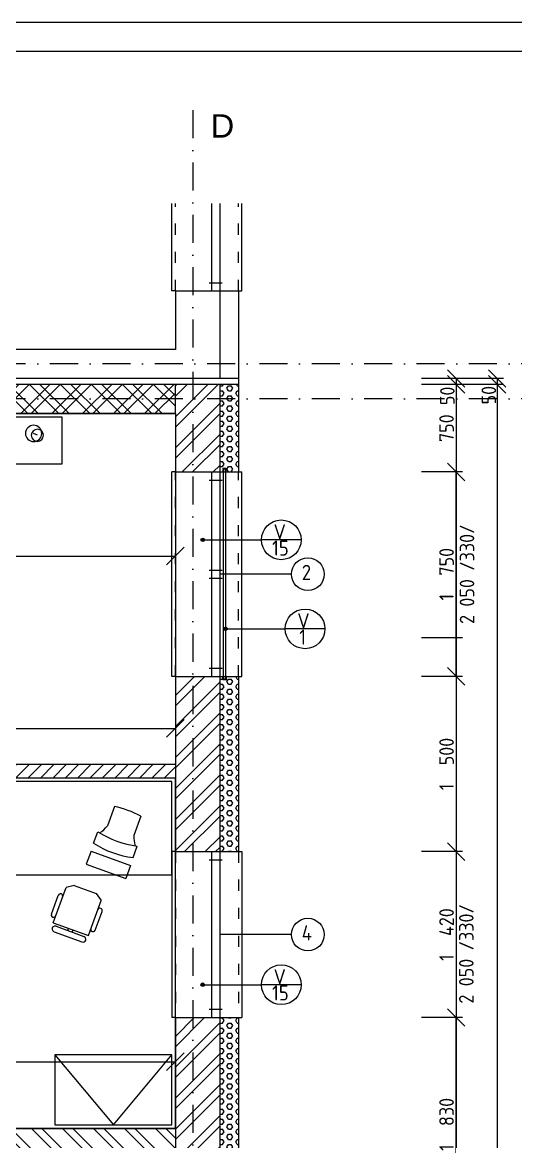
# Model space of a CAD drawing. Extents: x 4511820 to 5180432, y -1526536 to -944957.
# Drawn here: x 4992562 to 4996783, y -1232157 to -1222575 of the extents above; entities that cross this region are included whole.
import ezdxf

# ---------------------------------------------------------------- set-up
doc = ezdxf.new("R2010")
doc.units = 0
doc.header["$MEASUREMENT"] = 0
doc.linetypes.add('ACAD_ISO03W100', pattern=[30, 12, -18])
doc.linetypes.add('BODKOCIARKOVANA_3', pattern=[5.6, 3, -1.3, 0, -1.3])
doc.layers.get('0').update_dxf_attribs({"linetype": 'CONTINUOUS'})
doc.layers.get('Defpoints').update_dxf_attribs({"color": 61, "linetype": 'CONTINUOUS'})
for name, color, linetype in [('KÓTY', 4, 'CONTINUOUS'), ('MÚRY', 1, 'CONTINUOUS'), ('OKNÁ', 143, 'CONTINUOUS'), ('osi', 253, 'CONTINUOUS'), ('Plochy', 41, 'CONTINUOUS'), ('TENKÁ', 7, 'CONTINUOUS'), ('ZARIADENIE', 47, 'CONTINUOUS'), ('ŠRAFY', 82, 'CONTINUOUS')]:
    doc.layers.add(name, color=color, linetype=linetype)
doc.styles.add('styl1', font='arial.ttf')
doc.styles.add('STYLE1', font='isocp.shx')
doc.dimstyles.new('STANDARD-50', dxfattribs={"dimtxt": 125, "dimasz": 150, "dimexe": 10, "dimexo": 200, "dimgap": 20, "dimtad": 1, "dimdsep": 46, "dimlunit": 6, "dimtxsty": 'STYLE1', "dimblk1": 'OBLIQUE', "dimblk2": 'OBLIQUE', "dimsah": 1, "dimcen": 2.5, "dimse1": 1, "dimse2": 1, "dimadec": 0, "dimazin": 0, "dimtfac": 1, "dimtmove": 1, "dimatfit": 3, "dimldrblk": 'OBLIQUE', "dimfxl": 1, "dimtolj": 1, "dimtzin": 0, "dimarcsym": 0})
pattern_1 = [(45, (584112, 2493.08), (-132.5825215, 132.5825215), []), (45, (584200.39, 2493.08), (-132.5825215, 132.5825215), [])]

# ---------------------------------------------------------------- blocks, each defined once
blk = doc.blocks.new('_OBLIQUE')
at = {"color": 0, "linetype": 'ByBlock'}
blk.add_line((-0.5, -0.5), (0.5, 0.5), dxfattribs=at)
blk = doc.blocks.new('*D13983')
at = {"layer": 'Defpoints', "color": 0}
for p in [(4993901, -1225624.2), (4993901, -1225674.2), (4996624.5, -1225674.2)]:
    blk.add_point(p, dxfattribs=at)
at = {"layer": 'KÓTY', "color": 0, "lineweight": -2}
blk.add_line((4996624.5, -1225624.2), (4996624.5, -1225674.2), dxfattribs=at)
at = {"layer": 'KÓTY', "color": 0, "linetype": 'ByBlock', "lineweight": -2, "xscale": 150, "yscale": 150, "zscale": 150}
for p, rotation in [((4996624.5, -1225624.2), 90), ((4996624.5, -1225674.2), 270)]:
    blk.add_blockref('_OBLIQUE', p, dxfattribs=dict(at, rotation=rotation))
at = {"layer": 'KÓTY', "color": 0, "insert": (4996553.5, -1225766.5), "char_height": 125, "attachment_point": 5, "rotation": 90, "style": 'STYLE1'}
blk.add_mtext('\\A1;50', dxfattribs=at)
blk = doc.blocks.new('*D13984')
at = {"layer": 'Defpoints', "color": 0}
for p in [(4994251, -1225624.2), (4994251, -1225674.2), (4996274.5, -1225674.2)]:
    blk.add_point(p, dxfattribs=at)
at = {"layer": 'KÓTY', "color": 0, "lineweight": -2}
blk.add_line((4996274.5, -1225624.2), (4996274.5, -1225674.2), dxfattribs=at)
at = {"layer": 'KÓTY', "color": 0, "linetype": 'ByBlock', "lineweight": -2, "xscale": 150, "yscale": 150, "zscale": 150}
for p, rotation in [((4996274.5, -1225624.2), 90), ((4996274.5, -1225674.2), 270)]:
    blk.add_blockref('_OBLIQUE', p, dxfattribs=dict(at, rotation=rotation))
at = {"layer": 'KÓTY', "color": 0, "insert": (4996199, -1225772.5), "char_height": 125, "attachment_point": 5, "rotation": 90, "style": 'STYLE1'}
blk.add_mtext('\\A1;50', dxfattribs=at)
blk = doc.blocks.new('*D13985')
at = {"layer": 'Defpoints', "color": 0}
for p in [(4994251, -1225674.2), (4994251, -1244804.2), (4996624.5, -1244804.2)]:
    blk.add_point(p, dxfattribs=at)
at = {"layer": 'KÓTY', "color": 0, "lineweight": -2}
blk.add_line((4996624.5, -1225674.2), (4996624.5, -1244804.2), dxfattribs=at)
at = {"layer": 'KÓTY', "color": 0, "linetype": 'ByBlock', "lineweight": -2, "xscale": 150, "yscale": 150, "zscale": 150}
for p, rotation in [((4996624.5, -1225674.2), 90), ((4996624.5, -1244804.2), 270)]:
    blk.add_blockref('_OBLIQUE', p, dxfattribs=dict(at, rotation=rotation))
at = {"layer": 'KÓTY', "color": 0, "insert": (4996542, -1235239.2), "char_height": 125, "attachment_point": 5, "rotation": 90, "style": 'STYLE1'}
blk.add_mtext('\\A1;19ﾠ130', dxfattribs=at)
blk = doc.blocks.new('*D13986')
at = {"layer": 'Defpoints', "color": 0}
for p in [(4994251, -1225674.2), (4994251, -1226424.2), (4996274.5, -1226424.2)]:
    blk.add_point(p, dxfattribs=at)
at = {"layer": 'KÓTY', "color": 0, "lineweight": -2}
blk.add_line((4996274.5, -1225674.2), (4996274.5, -1226424.2), dxfattribs=at)
at = {"layer": 'KÓTY', "color": 0, "linetype": 'ByBlock', "lineweight": -2, "xscale": 150, "yscale": 150, "zscale": 150}
for p, rotation in [((4996274.5, -1225674.2), 90), ((4996274.5, -1226424.2), 270)]:
    blk.add_blockref('_OBLIQUE', p, dxfattribs=dict(at, rotation=rotation))
at = {"layer": 'KÓTY', "color": 0, "insert": (4996192, -1226049.2), "char_height": 125, "attachment_point": 5, "rotation": 90, "style": 'STYLE1'}
blk.add_mtext('\\A1;750', dxfattribs=at)
blk = doc.blocks.new('*D13987')
at = {"layer": 'Defpoints', "color": 0}
for p in [(4994251, -1226424.2), (4994251, -1228174.2), (4996274.5, -1228174.2)]:
    blk.add_point(p, dxfattribs=at)
at = {"layer": 'KÓTY', "color": 0, "lineweight": -2}
blk.add_line((4996274.5, -1226424.2), (4996274.5, -1228174.2), dxfattribs=at)
at = {"layer": 'KÓTY', "color": 0, "linetype": 'ByBlock', "lineweight": -2, "xscale": 150, "yscale": 150, "zscale": 150}
for p, rotation in [((4996274.5, -1226424.2), 90), ((4996274.5, -1228174.2), 270)]:
    blk.add_blockref('_OBLIQUE', p, dxfattribs=dict(at, rotation=rotation))
at = {"layer": 'KÓTY', "color": 0, "insert": (4996192, -1227299.2), "char_height": 125, "attachment_point": 5, "rotation": 90, "style": 'STYLE1'}
blk.add_mtext('\\A1;1ﾠ750', dxfattribs=at)
blk = doc.blocks.new('*D13988')
at = {"layer": 'Defpoints', "color": 0}
for p in [(4994251, -1231094.2), (4996274.5, -1231094.2), (4994251, -1232924.2)]:
    blk.add_point(p, dxfattribs=at)
at = {"layer": 'KÓTY', "color": 0, "lineweight": -2}
blk.add_line((4996274.5, -1232924.2), (4996274.5, -1231094.2), dxfattribs=at)
at = {"layer": 'KÓTY', "color": 0, "linetype": 'ByBlock', "lineweight": -2, "xscale": 150, "yscale": 150, "zscale": 150}
for p, rotation in [((4996274.5, -1231094.2), 90), ((4996274.5, -1232924.2), 270)]:
    blk.add_blockref('_OBLIQUE', p, dxfattribs=dict(at, rotation=rotation))
at = {"layer": 'KÓTY', "color": 0, "insert": (4996192, -1232009.2), "char_height": 125, "attachment_point": 5, "rotation": 90, "style": 'STYLE1'}
blk.add_mtext('\\A1;1ﾠ830', dxfattribs=at)
blk = doc.blocks.new('*D13989')
at = {"layer": 'Defpoints', "color": 0}
for p in [(4994251, -1231094.2), (4994251, -1232924.2), (4996274.5, -1232924.2)]:
    blk.add_point(p, dxfattribs=at)
at = {"layer": 'KÓTY', "color": 0, "lineweight": -2}
blk.add_line((4996274.5, -1231094.2), (4996274.5, -1232924.2), dxfattribs=at)
at = {"layer": 'KÓTY', "color": 0, "linetype": 'ByBlock', "lineweight": -2, "xscale": 150, "yscale": 150, "zscale": 150}
for p, rotation in [((4996274.5, -1231094.2), 90), ((4996274.5, -1232924.2), 270)]:
    blk.add_blockref('_OBLIQUE', p, dxfattribs=dict(at, rotation=rotation))
at = {"layer": 'KÓTY', "color": 0, "insert": (4996192, -1232009.2), "char_height": 125, "attachment_point": 5, "rotation": 90, "style": 'STYLE1'}
blk.add_mtext('\\A1;1ﾠ830', dxfattribs=at)
blk = doc.blocks.new('*D14087')
at = {"layer": 'Defpoints', "color": 0}
for p in [(4994251, -1229674.2), (4994251, -1231094.2), (4996274.5, -1231094.2)]:
    blk.add_point(p, dxfattribs=at)
at = {"layer": 'KÓTY', "color": 0, "lineweight": -2}
blk.add_line((4996274.5, -1229674.2), (4996274.5, -1231094.2), dxfattribs=at)
at = {"layer": 'KÓTY', "color": 0, "linetype": 'ByBlock', "lineweight": -2, "xscale": 150, "yscale": 150, "zscale": 150}
for p, rotation in [((4996274.5, -1229674.2), 90), ((4996274.5, -1231094.2), 270)]:
    blk.add_blockref('_OBLIQUE', p, dxfattribs=dict(at, rotation=rotation))
at = {"layer": 'KÓTY', "color": 0, "insert": (4996192, -1230384.2), "char_height": 125, "attachment_point": 5, "rotation": 90, "style": 'STYLE1'}
blk.add_mtext('\\A1;1ﾠ420', dxfattribs=at)
blk = doc.blocks.new('*D14088')
at = {"layer": 'Defpoints', "color": 0}
for p in [(4994251, -1228174.2), (4994251, -1229674.2), (4996274.5, -1229674.2)]:
    blk.add_point(p, dxfattribs=at)
at = {"layer": 'KÓTY', "color": 0, "lineweight": -2}
blk.add_line((4996274.5, -1228174.2), (4996274.5, -1229674.2), dxfattribs=at)
at = {"layer": 'KÓTY', "color": 0, "linetype": 'ByBlock', "lineweight": -2, "xscale": 150, "yscale": 150, "zscale": 150}
for p, rotation in [((4996274.5, -1228174.2), 90), ((4996274.5, -1229674.2), 270)]:
    blk.add_blockref('_OBLIQUE', p, dxfattribs=dict(at, rotation=rotation))
at = {"layer": 'KÓTY', "color": 0, "insert": (4996192, -1228924.2), "char_height": 125, "attachment_point": 5, "rotation": 90, "style": 'STYLE1'}
blk.add_mtext('\\A1;1ﾠ500', dxfattribs=at)
blk = doc.blocks.new('*D30548')
at = {"layer": 'Defpoints', "color": 0}
for p in [(4993901, -1225624.2), (4993901, -1225674.2), (4996624.5, -1225674.2)]:
    blk.add_point(p, dxfattribs=at)
at = {"layer": 'KÓTY', "color": 0, "lineweight": -2}
blk.add_line((4996624.5, -1225624.2), (4996624.5, -1225674.2), dxfattribs=at)
at = {"layer": 'KÓTY', "color": 0, "linetype": 'ByBlock', "lineweight": -2, "xscale": 150, "yscale": 150, "zscale": 150}
for p, rotation in [((4996624.5, -1225624.2), 90), ((4996624.5, -1225674.2), 270)]:
    blk.add_blockref('_OBLIQUE', p, dxfattribs=dict(at, rotation=rotation))
at = {"layer": 'KÓTY', "color": 0, "insert": (4996553.5, -1225766.5), "char_height": 125, "attachment_point": 5, "rotation": 90, "style": 'STYLE1'}
blk.add_mtext('\\A1;50', dxfattribs=at)
blk = doc.blocks.new('*D30549')
at = {"layer": 'Defpoints', "color": 0}
for p in [(4994251, -1225624.2), (4994251, -1225674.2), (4996274.5, -1225674.2)]:
    blk.add_point(p, dxfattribs=at)
at = {"layer": 'KÓTY', "color": 0, "lineweight": -2}
blk.add_line((4996274.5, -1225624.2), (4996274.5, -1225674.2), dxfattribs=at)
at = {"layer": 'KÓTY', "color": 0, "linetype": 'ByBlock', "lineweight": -2, "xscale": 150, "yscale": 150, "zscale": 150}
for p, rotation in [((4996274.5, -1225624.2), 90), ((4996274.5, -1225674.2), 270)]:
    blk.add_blockref('_OBLIQUE', p, dxfattribs=dict(at, rotation=rotation))
at = {"layer": 'KÓTY', "color": 0, "insert": (4996199, -1225772.5), "char_height": 125, "attachment_point": 5, "rotation": 90, "style": 'STYLE1'}
blk.add_mtext('\\A1;50', dxfattribs=at)
blk = doc.blocks.new('*D30550')
at = {"layer": 'Defpoints', "color": 0}
for p in [(4994411, -1225674.2), (4994251, -1244804.2), (4996624.5, -1244804.2)]:
    blk.add_point(p, dxfattribs=at)
at = {"layer": 'KÓTY', "color": 0, "lineweight": -2}
blk.add_line((4996624.5, -1225674.2), (4996624.5, -1244804.2), dxfattribs=at)
at = {"layer": 'KÓTY', "color": 0, "linetype": 'ByBlock', "lineweight": -2, "xscale": 150, "yscale": 150, "zscale": 150}
for p, rotation in [((4996624.5, -1225674.2), 90), ((4996624.5, -1244804.2), 270)]:
    blk.add_blockref('_OBLIQUE', p, dxfattribs=dict(at, rotation=rotation))
at = {"layer": 'KÓTY', "color": 0, "insert": (4996542, -1235239.2), "char_height": 125, "attachment_point": 5, "rotation": 90, "style": 'STYLE1'}
blk.add_mtext('\\A1;19ﾠ130', dxfattribs=at)
blk = doc.blocks.new('*D30551')
at = {"layer": 'Defpoints', "color": 0}
for p in [(4994251, -1225674.2), (4994251, -1226424.2), (4996274.5, -1226424.2)]:
    blk.add_point(p, dxfattribs=at)
at = {"layer": 'KÓTY', "color": 0, "lineweight": -2}
blk.add_line((4996274.5, -1225674.2), (4996274.5, -1226424.2), dxfattribs=at)
at = {"layer": 'KÓTY', "color": 0, "linetype": 'ByBlock', "lineweight": -2, "xscale": 150, "yscale": 150, "zscale": 150}
for p, rotation in [((4996274.5, -1225674.2), 90), ((4996274.5, -1226424.2), 270)]:
    blk.add_blockref('_OBLIQUE', p, dxfattribs=dict(at, rotation=rotation))
at = {"layer": 'KÓTY', "color": 0, "insert": (4996192, -1226049.2), "char_height": 125, "attachment_point": 5, "rotation": 90, "style": 'STYLE1'}
blk.add_mtext('\\A1;750', dxfattribs=at)
blk = doc.blocks.new('*D30552')
at = {"layer": 'Defpoints', "color": 0}
for p in [(4994251, -1226424.2), (4994251, -1228174.2), (4996274.5, -1228174.2)]:
    blk.add_point(p, dxfattribs=at)
at = {"layer": 'KÓTY', "color": 0, "lineweight": -2}
blk.add_line((4996274.5, -1226424.2), (4996274.5, -1228174.2), dxfattribs=at)
at = {"layer": 'KÓTY', "color": 0, "linetype": 'ByBlock', "lineweight": -2, "xscale": 150, "yscale": 150, "zscale": 150}
for p, rotation in [((4996274.5, -1226424.2), 90), ((4996274.5, -1228174.2), 270)]:
    blk.add_blockref('_OBLIQUE', p, dxfattribs=dict(at, rotation=rotation))
at = {"layer": 'KÓTY', "color": 0, "insert": (4996192, -1227299.2), "char_height": 125, "attachment_point": 5, "rotation": 90, "style": 'STYLE1'}
blk.add_mtext('\\A1;1ﾠ750', dxfattribs=at)
blk = doc.blocks.new('*D30553')
at = {"layer": 'Defpoints', "color": 0}
for p in [(4994251, -1226424.2), (4996274.5, -1226424.2), (4994251, -1228174.2)]:
    blk.add_point(p, dxfattribs=at)
at = {"layer": 'KÓTY', "color": 0, "lineweight": -2}
blk.add_line((4996274.5, -1228174.2), (4996274.5, -1226424.2), dxfattribs=at)
at = {"layer": 'KÓTY', "color": 0, "linetype": 'ByBlock', "lineweight": -2, "xscale": 150, "yscale": 150, "zscale": 150}
for p, rotation in [((4996274.5, -1226424.2), 90), ((4996274.5, -1228174.2), 270)]:
    blk.add_blockref('_OBLIQUE', p, dxfattribs=dict(at, rotation=rotation))
at = {"layer": 'KÓTY', "color": 0, "insert": (4996192, -1227299.2), "char_height": 125, "attachment_point": 5, "rotation": 90, "style": 'STYLE1'}
blk.add_mtext('\\A1;1ﾠ750', dxfattribs=at)
blk = doc.blocks.new('*D30555')
at = {"layer": 'Defpoints', "color": 0}
for p in [(4994251, -1231094.2), (4994251, -1232924.2), (4996274.5, -1232924.2)]:
    blk.add_point(p, dxfattribs=at)
at = {"layer": 'KÓTY', "color": 0, "lineweight": -2}
blk.add_line((4996274.5, -1231094.2), (4996274.5, -1232924.2), dxfattribs=at)
at = {"layer": 'KÓTY', "color": 0, "linetype": 'ByBlock', "lineweight": -2, "xscale": 150, "yscale": 150, "zscale": 150}
for p, rotation in [((4996274.5, -1231094.2), 90), ((4996274.5, -1232924.2), 270)]:
    blk.add_blockref('_OBLIQUE', p, dxfattribs=dict(at, rotation=rotation))
at = {"layer": 'KÓTY', "color": 0, "insert": (4996192, -1232009.2), "char_height": 125, "attachment_point": 5, "rotation": 90, "style": 'STYLE1'}
blk.add_mtext('\\A1;1ﾠ830', dxfattribs=at)
blk = doc.blocks.new('*D30556')
at = {"layer": 'Defpoints', "color": 0}
for p in [(4994251, -1231094.2), (4996274.5, -1231094.2), (4994251, -1232924.2)]:
    blk.add_point(p, dxfattribs=at)
at = {"layer": 'KÓTY', "color": 0, "lineweight": -2}
blk.add_line((4996274.5, -1232924.2), (4996274.5, -1231094.2), dxfattribs=at)
at = {"layer": 'KÓTY', "color": 0, "linetype": 'ByBlock', "lineweight": -2, "xscale": 150, "yscale": 150, "zscale": 150}
for p, rotation in [((4996274.5, -1231094.2), 90), ((4996274.5, -1232924.2), 270)]:
    blk.add_blockref('_OBLIQUE', p, dxfattribs=dict(at, rotation=rotation))
at = {"layer": 'KÓTY', "color": 0, "insert": (4996192, -1232009.2), "char_height": 125, "attachment_point": 5, "rotation": 90, "style": 'STYLE1'}
blk.add_mtext('\\A1;1ﾠ830', dxfattribs=at)
blk = doc.blocks.new('DVOJPOSTEL')
at = {"layer": 'ZARIADENIE', "ltscale": 0.25}
for p, q in [((4444359, -1314665.2), (4444359, -1312665.2)), ((4444359, -1312665.2), (4446159, -1312665.2)), ((4445259, -1312665.2), (4445259, -1314665.2)), ((4446159, -1312665.2), (4446159, -1314665.2)), ((4444139.6, -1312821.2), (4444171.8, -1312805.1)), ((4446378.4, -1312821.2), (4446346.2, -1312805.1)), ((4446159, -1314665.2), (4444359, -1314665.2))]:
    blk.add_line(p, q, dxfattribs=at)
at = {"layer": 'ZARIADENIE', "color": 76, "ltscale": 0.25}
for p, q in [((4444432.3, -1312741.6), (4445177.9, -1312741.6)), ((4444432.3, -1312741.6), (4444432.3, -1313110.9)), ((4445177.9, -1312741.6), (4445177.9, -1313110.9)), ((4446085.7, -1312741.6), (4445340.1, -1312741.6)), ((4445340.1, -1312741.6), (4445340.1, -1313110.9)), ((4446085.7, -1312741.6), (4446085.7, -1313110.9)), ((4444432.3, -1313110.9), (4445177.9, -1313110.9)), ((4446085.7, -1313110.9), (4445340.1, -1313110.9)), ((4444432.3, -1313193.6), (4444432.3, -1314603.6)), ((4444432.3, -1313193.6), (4445027.9, -1313193.6)), ((4445027.9, -1313193.6), (4445177.9, -1313343.6)), ((4445027.9, -1313193.6), (4445027.9, -1313343.6)), ((4445490.1, -1313193.6), (4445340.1, -1313343.6)), ((4446085.7, -1313193.6), (4445490.1, -1313193.6)), ((4445490.1, -1313193.6), (4445490.1, -1313343.6)), ((4446085.7, -1313193.6), (4446085.7, -1314603.6)), ((4445027.9, -1313343.6), (4445177.9, -1313343.6)), ((4445177.9, -1313343.6), (4445177.9, -1314603.6)), ((4445340.1, -1313343.6), (4445340.1, -1314603.6)), ((4445490.1, -1313343.6), (4445340.1, -1313343.6)), ((4444432.3, -1314603.6), (4445177.9, -1314603.6)), ((4446085.7, -1314603.6), (4445340.1, -1314603.6))]:
    blk.add_line(p, q, dxfattribs=at)
at = {"layer": 'ZARIADENIE'}
for points in [[(4444329, -1313065.2), (4443929, -1313065.2), (4443929, -1312665.2), (4444329, -1312665.2)], [(4446189, -1313065.2), (4446589, -1313065.2), (4446589, -1312665.2), (4446189, -1312665.2)]]:
    blk.add_lwpolyline(points, close=True, dxfattribs=at)
at = {"layer": 'ZARIADENIE', "ltscale": 0.25}
for centre, radius in [((4444171.8, -1312805.1), 69.7), ((4446346.2, -1312805.1), 69.7), ((4444139.6, -1312821.2), 51.9), ((4446378.4, -1312821.2), 51.9)]:
    blk.add_circle(centre, radius, dxfattribs=at)
blk = doc.blocks.new('SKRINA')
at = {"layer": 'ZARIADENIE'}
for p, q in [((4449069, -1324645.2), (4448469, -1324145.2)), ((4448469, -1325145.2), (4449069, -1324645.2))]:
    blk.add_line(p, q, dxfattribs=at)
blk.add_lwpolyline([(4448469, -1324145.2), (4448469, -1325145.2), (4449069, -1325145.2), (4449069, -1324145.2)], close=True, dxfattribs=at)
blk = doc.blocks.new('*D30661')
at = {"layer": 'Defpoints', "color": 0}
for p in [(4988991, -1227143.5), (4993871, -1227134.2), (4993871, -1227143.5)]:
    blk.add_point(p, dxfattribs=at)
at = {"layer": 'KÓTY', "color": 0, "lineweight": -2}
blk.add_line((4988991, -1227143.5), (4993871, -1227143.5), dxfattribs=at)
at = {"layer": 'KÓTY', "color": 0, "linetype": 'ByBlock', "lineweight": -2, "xscale": 150, "yscale": 150, "zscale": 150, "rotation": 180}
blk.add_blockref('_OBLIQUE', (4988991, -1227143.5), dxfattribs=at)
at = {"layer": 'KÓTY', "color": 0, "linetype": 'ByBlock', "lineweight": -2, "xscale": 150, "yscale": 150, "zscale": 150}
blk.add_blockref('_OBLIQUE', (4993871, -1227143.5), dxfattribs=at)
at = {"layer": 'KÓTY', "color": 0, "insert": (4991431, -1227061), "char_height": 125, "attachment_point": 5, "style": 'STYLE1'}
blk.add_mtext('\\A1;4ﾠ880', dxfattribs=at)
blk = doc.blocks.new('*D30710')
at = {"layer": 'Defpoints', "color": 0}
for p in [(4988611, -1228424.2), (4993871, -1228424.2), (4993871, -1228619.5)]:
    blk.add_point(p, dxfattribs=at)
at = {"layer": 'KÓTY', "color": 0, "lineweight": -2}
blk.add_line((4988611, -1228619.5), (4993871, -1228619.5), dxfattribs=at)
at = {"layer": 'KÓTY', "color": 0, "linetype": 'ByBlock', "lineweight": -2, "xscale": 150, "yscale": 150, "zscale": 150, "rotation": 180}
blk.add_blockref('_OBLIQUE', (4988611, -1228619.5), dxfattribs=at)
at = {"layer": 'KÓTY', "color": 0, "linetype": 'ByBlock', "lineweight": -2, "xscale": 150, "yscale": 150, "zscale": 150}
blk.add_blockref('_OBLIQUE', (4993871, -1228619.5), dxfattribs=at)
at = {"layer": 'KÓTY', "color": 0, "insert": (4991241, -1228537), "char_height": 125, "attachment_point": 5, "style": 'STYLE1'}
blk.add_mtext('\\A1;5ﾠ260', dxfattribs=at)
blk = doc.blocks.new('*D30719')
at = {"layer": 'Defpoints', "color": 0}
for p in [(4993871, -1231472.5), (4990111, -1232044.2), (4993871, -1232044.2)]:
    blk.add_point(p, dxfattribs=at)
at = {"layer": 'KÓTY', "color": 0, "lineweight": -2}
blk.add_line((4990111, -1231472.5), (4993871, -1231472.5), dxfattribs=at)
at = {"layer": 'KÓTY', "color": 0, "linetype": 'ByBlock', "lineweight": -2, "xscale": 150, "yscale": 150, "zscale": 150, "rotation": 180}
blk.add_blockref('_OBLIQUE', (4990111, -1231472.5), dxfattribs=at)
at = {"layer": 'KÓTY', "color": 0, "linetype": 'ByBlock', "lineweight": -2, "xscale": 150, "yscale": 150, "zscale": 150}
blk.add_blockref('_OBLIQUE', (4993871, -1231472.5), dxfattribs=at)
at = {"layer": 'KÓTY', "color": 0, "insert": (4991991, -1231390), "char_height": 125, "attachment_point": 5, "style": 'STYLE1'}
blk.add_mtext('\\A1;3ﾠ760', dxfattribs=at)
blk = doc.blocks.new('*D30736')
at = {"layer": 'Defpoints', "color": 0}
for p in [(4993871, -1229674.2), (4990706, -1233465.5), (4993871, -1233465.5)]:
    blk.add_point(p, dxfattribs=at)
at = {"layer": 'KÓTY', "color": 0, "lineweight": -2}
blk.add_line((4990706, -1233465.5), (4993871, -1233465.5), dxfattribs=at)
at = {"layer": 'KÓTY', "color": 0, "linetype": 'ByBlock', "lineweight": -2, "xscale": 150, "yscale": 150, "zscale": 150, "rotation": 180}
blk.add_blockref('_OBLIQUE', (4990706, -1233465.5), dxfattribs=at)
at = {"layer": 'KÓTY', "color": 0, "linetype": 'ByBlock', "lineweight": -2, "xscale": 150, "yscale": 150, "zscale": 150}
blk.add_blockref('_OBLIQUE', (4993871, -1233465.5), dxfattribs=at)
at = {"layer": 'KÓTY', "color": 0, "insert": (4992288.5, -1233383), "char_height": 125, "attachment_point": 5, "style": 'STYLE1'}
blk.add_mtext('\\A1;3ﾠ165', dxfattribs=at)

msp = doc.modelspace()

# ---------------------------------------------------------------- hatches: boundary and pattern name
at = {"layer": 'TENKÁ'}
h = msp.add_hatch(color=256, dxfattribs=at)
h.dxf.hatch_style = 1
h.paths.add_polyline_path([(4994281, -1226424.226), (4994281, -1226399.226), (4994301, -1226399.226), (4994301, -1226424.226), (4994306, -1226424.226), (4994306, -1226394.226), (4994276, -1226394.226), (4994276, -1226424.226)])
h = msp.add_hatch(color=256, dxfattribs=at)
h.dxf.hatch_style = 1
h.paths.add_polyline_path([(4994120.327, -1227004.992, 2.41421356), (4994105.327, -1227019.992, 0.41421356)])
h = msp.add_hatch(color=256, dxfattribs=at)
h.dxf.hatch_style = 1
h.paths.add_polyline_path([(4994316, -1227767.226, 2.41421356), (4994301, -1227782.226, 0.41421356)])
h = msp.add_hatch(color=256, dxfattribs=at)
h.dxf.hatch_style = 1
h.paths.add_polyline_path([(4994281, -1228174.226), (4994281, -1228199.226), (4994301, -1228199.226), (4994301, -1228174.226), (4994306, -1228174.226), (4994306, -1228204.226), (4994276, -1228204.226), (4994276, -1228174.226)])
h = msp.add_hatch(color=256, dxfattribs=at)
h.dxf.hatch_style = 1
h.paths.add_polyline_path([(4994120.327, -1230813.492, 2.41421356), (4994105.327, -1230828.492, 0.41421356)])
at = {"layer": 'ŠRAFY'}
h = msp.add_hatch(dxfattribs=at)
h.set_pattern_fill('ANSI32', color=256, scale=500)
h.set_pattern_definition([(45, (400449.4, -45114.18), (-132.5825215, 132.5825215), []), (45, (400537.78, -45114.18), (-132.5825215, 132.5825215), [])])
h.paths.add_polyline_path([(4980951, -1225674.226), (4980951, -1225924.226), (4993871, -1225924.226), (4993871, -1225674.226), (4980951, -1225674.226)])
h = msp.add_hatch(dxfattribs=at)
h.set_pattern_fill('ANSI32', color=256, scale=500, angle=90)
h.set_pattern_definition([(135, (400449.4, -45114.18), (-132.5825215, -132.5825215), []), (135, (400449.4, -45025.8), (-132.5825215, -132.5825215), [])])
h.paths.add_polyline_path([(4980951, -1225674.226), (4980951, -1225924.226), (4993871, -1225924.226), (4993871, -1225674.226), (4980951, -1225674.226)])
h = msp.add_hatch(dxfattribs=at)
h.set_pattern_fill('ANSI32', color=256, scale=500)
h.set_pattern_definition(pattern_1)
h.paths.add_polyline_path([(4993871, -1225674.226), (4993871, -1225924.226), (4993871, -1226424.226), (4994251, -1226424.226), (4994251, -1225674.226)])
h = msp.add_hatch(dxfattribs=at)
h.set_pattern_fill('HEX', color=256, scale=200)
h.paths.add_polyline_path([(4994411, -1226424.226), (4994411, -1225674.226), (4994251, -1225674.226), (4994251, -1226424.226)])
h = msp.add_hatch(dxfattribs=at)
h.set_pattern_fill('ANSI32', color=256, scale=500)
h.set_pattern_definition(pattern_1)
h.paths.add_polyline_path([(4993871, -1228174.226), (4993871, -1228929.226), (4993871, -1229044.226), (4993871, -1229674.226), (4994181, -1229674.226), (4994251, -1229674.226), (4994251, -1228174.226)])
h = msp.add_hatch(dxfattribs=at)
h.set_pattern_fill('HEX', color=256, scale=200)
h.paths.add_polyline_path([(4994411, -1229674.226), (4994411, -1228174.226), (4994251, -1228174.226), (4994251, -1229674.226)])
at = {"layer": 'ŠRAFY', "ltscale": 0.25}
h = msp.add_hatch(dxfattribs=at)
h.set_pattern_fill('ANSI31', color=256, scale=600, style=0)
h.set_pattern_definition([(45, (515270.5, 214751.965), (-53.0330086, 53.0330086), [])])
h.paths.add_polyline_path([(4988496, -1228874.226), (4988496, -1229539.226), (4989996, -1229539.226), (4989996, -1229679.226), (4990111, -1229679.226), (4990111, -1229044.226), (4993871, -1229044.226), (4993871, -1228929.226), (4989996, -1228929.226), (4989996, -1229424.226), (4988611, -1229424.226), (4988611, -1228874.226)])
at = {"layer": 'ŠRAFY'}
h = msp.add_hatch(dxfattribs=at)
h.set_pattern_fill('ANSI32', color=256, scale=500)
h.set_pattern_definition(pattern_1)
h.paths.add_polyline_path([(4994251, -1232924.226), (4994251, -1231094.226), (4994181, -1231094.226), (4993871, -1231094.226), (4993871, -1232044.226), (4993871, -1232344.226), (4993871, -1232924.226), (4994181, -1232924.226)])
h = msp.add_hatch(dxfattribs=at)
h.set_pattern_fill('HEX', color=256, scale=200)
h.paths.add_polyline_path([(4994411, -1232924.226), (4994411, -1231094.226), (4994251, -1231094.226), (4994251, -1232924.226)])
h = msp.add_hatch(dxfattribs=at)
h.set_pattern_fill('ANSI32', color=256, scale=500, angle=90)
h.set_pattern_definition([(135, (515810.9, -44587.94), (-132.5825215, -132.5825215), []), (135, (515810.9, -44499.55), (-132.5825215, -132.5825215), [])])
h.paths.add_polyline_path([(4989996, -1232344.226), (4990591, -1232344.226), (4990706, -1232344.226), (4993871, -1232344.226), (4993871, -1232044.226), (4990111, -1232044.226), (4989996, -1232044.226)])

# ---------------------------------------------------------------- linework, layer by layer
at = {"layer": 'KÓTY', "ltscale": 25}
for p, q in [((4996327.903, -1225624.226), (4995977.903, -1225624.226)), ((4996327.903, -1225624.226), (4995977.903, -1225624.226)), ((4996677.903, -1225624.226), (4996327.903, -1225624.226)), ((4996677.903, -1225624.226), (4996327.903, -1225624.226)), ((4996327.903, -1225674.226), (4995977.903, -1225674.226)), ((4996327.903, -1225674.226), (4995977.903, -1225674.226)), ((4996677.903, -1225674.226), (4996327.903, -1225674.226)), ((4996677.903, -1225674.226), (4996327.903, -1225674.226)), ((4996327.903, -1226424.226), (4995977.903, -1226424.226)), ((4996327.903, -1226424.226), (4995977.903, -1226424.226)), ((4996327.903, -1227844.226), (4995977.903, -1227844.226)), ((4996327.903, -1228174.226), (4995977.903, -1228174.226)), ((4996327.903, -1229674.226), (4995977.903, -1229674.226)), ((4996327.903, -1229674.226), (4995977.903, -1229674.226)), ((4996327.903, -1231094.226), (4995977.903, -1231094.226))]:
    msp.add_line(p, q, dxfattribs=at)
at = {"layer": 'MÚRY'}
for p, q in [((4993871, -1224874.226), (4994411, -1224874.226)), ((4993871, -1224874.226), (4993871, -1225374.226)), ((4994411, -1224874.226), (4994411, -1226424.226)), ((4993871, -1225374.226), (4989986, -1225374.226)), ((4993871, -1225924.226), (4988991, -1225924.226)), ((4993871, -1225924.226), (4993871, -1226424.226)), ((4993871, -1226424.226), (4994411, -1226424.226)), ((4993871, -1228174.226), (4993871, -1228929.226)), ((4993871, -1228174.226), (4994411, -1228174.226)), ((4994411, -1228174.226), (4994411, -1229674.226)), ((4993871, -1228929.226), (4989996, -1228929.226)), ((4993871, -1229044.226), (4990111, -1229044.226)), ((4993871, -1229044.226), (4993871, -1229674.226)), ((4993871, -1229674.226), (4994411, -1229674.226)), ((4993871, -1231094.226), (4993871, -1232044.226)), ((4993871, -1231094.226), (4994411, -1231094.226)), ((4994411, -1231094.226), (4994411, -1232924.226)), ((4993871, -1232044.226), (4990111, -1232044.226))]:
    msp.add_line(p, q, dxfattribs=at)
at = {"layer": 'OKNÁ', "ltscale": 0.25}
for p, q in [((4994181, -1224127.035), (4994181, -1224874.226)), ((4994251, -1224127.035), (4994251, -1224874.226)), ((4994161, -1224804.226), (4994271, -1224804.226)), ((4994161, -1224804.226), (4994271, -1224804.226)), ((4994181, -1226424.226), (4994181, -1228174.226)), ((4994251, -1226424.226), (4994251, -1228174.226)), ((4994281, -1226424.226), (4994281, -1228174.226)), ((4994281, -1226424.226), (4994281, -1228174.226)), ((4994301, -1226424.226), (4994301, -1228174.226)), ((4994161, -1226494.226), (4994271, -1226494.226)), ((4994161, -1226494.226), (4994271, -1226494.226)), ((4994161, -1227264.226), (4994271, -1227264.226)), ((4994161, -1227264.226), (4994271, -1227264.226)), ((4994161, -1227334.226), (4994271, -1227334.226)), ((4994161, -1227334.226), (4994271, -1227334.226)), ((4994864.854, -1227299.226), (4994251, -1227299.226)), ((4994161, -1228104.226), (4994271, -1228104.226)), ((4994161, -1228104.226), (4994271, -1228104.226)), ((4994181, -1229674.226), (4994181, -1231094.226)), ((4994251, -1229674.226), (4994251, -1231094.226)), ((4994161, -1229744.226), (4994271, -1229744.226)), ((4994161, -1229744.226), (4994271, -1229744.226)), ((4994864.854, -1230384.226), (4994251, -1230384.226)), ((4994161, -1231024.226), (4994271, -1231024.226)), ((4994161, -1231024.226), (4994271, -1231024.226))]:
    msp.add_line(p, q, dxfattribs=at)
for centre in [(4995004.854, -1227299.226), (4995004.854, -1230384.226)]:
    msp.add_circle(centre, 140, dxfattribs=at)
at = {"layer": 'osi', "linetype": 'BODKOCIARKOVANA_3', "ltscale": 80}
for p, q in [((4994021, -1223327.035), (4994021, -1260844.226)), ((5041881, -1225499.226), (4978211, -1225499.226)), ((5041881, -1225799.226), (4978211, -1225799.226))]:
    msp.add_line(p, q, dxfattribs=at)
at = {"layer": 'Plochy'}
for points in [[(4988991, -1225924.226), (4993871, -1225924.226), (4993871, -1228929.226), (4989996, -1228929.226), (4989996, -1229424.226), (4988611, -1229424.226), (4988611, -1227924.226), (4988991, -1227924.226)], [(4993871, -1229044.226), (4990111, -1229044.226), (4990111, -1232044.226), (4993871, -1232044.226)]]:
    msp.add_lwpolyline(points, close=True, dxfattribs=at)
at = {"layer": 'TENKÁ', "color": 7}
for p, q in [((5065037, -1222575.281), (4975746, -1222575.281)), ((5064787, -1222825.281), (4975996, -1222825.281))]:
    msp.add_line(p, q, dxfattribs=at)
at = {"layer": 'TENKÁ', "ltscale": 0.25}
for p, q in [((4993841, -1224874.226), (4993841, -1224127.035)), ((4994441, -1224874.226), (4994441, -1224127.035)), ((4993871, -1224874.226), (4993841, -1224874.226)), ((4994411, -1224874.226), (4994441, -1224874.226)), ((4993841, -1228174.226), (4993841, -1226424.226)), ((4993871, -1226424.226), (4993841, -1226424.226)), ((4994411, -1226424.226), (4994441, -1226424.226)), ((4994441, -1228174.226), (4994441, -1226424.226)), ((4994105.327, -1227004.992), (4994607.729, -1227004.992)), ((4994947.729, -1227004.992), (4994607.729, -1227004.992)), ((4994301, -1227767.226), (4994810.836, -1227767.226)), ((4995150.836, -1227767.226), (4994810.836, -1227767.226)), ((4993871, -1228174.226), (4993841, -1228174.226)), ((4994411, -1228174.226), (4994441, -1228174.226)), ((4993841, -1229674.226), (4993841, -1231094.226)), ((4993871, -1229674.226), (4993841, -1229674.226)), ((4994411, -1229674.226), (4994441, -1229674.226)), ((4994441, -1229674.226), (4994441, -1231094.226)), ((4994105.327, -1230813.492), (4994607.729, -1230813.492)), ((4994947.729, -1230813.492), (4994607.729, -1230813.492)), ((4993871, -1231094.226), (4993841, -1231094.226)), ((4994411, -1231094.226), (4994441, -1231094.226))]:
    msp.add_line(p, q, dxfattribs=at)
at = {"layer": 'TENKÁ', "linetype": 'ACAD_ISO03W100', "ltscale": 8}
for p, q in [((4993871, -1224874.226), (4993871, -1224127.035)), ((4994411, -1224874.226), (4994411, -1224127.035)), ((4993871, -1228174.226), (4993871, -1226424.226)), ((4994411, -1228174.226), (4994411, -1226424.226)), ((4993871, -1229674.226), (4993871, -1231094.226)), ((4994411, -1229674.226), (4994411, -1231094.226))]:
    msp.add_line(p, q, dxfattribs=at)
at = {"layer": 'TENKÁ'}
for p, q in [((4994251, -1224759.226), (4994251, -1225624.226)), ((4994251, -1224874.226), (4994251, -1225624.226)), ((4994411, -1225624.226), (4980571, -1225624.226)), ((4994411, -1225674.226), (4980571, -1225674.226)), ((4993871, -1225924.226), (4993871, -1225674.226)), ((4994251, -1225674.226), (4994251, -1226424.226)), ((4994251, -1225674.226), (4994251, -1226424.226)), ((4994306, -1226394.226), (4994276, -1226394.226)), ((4994276, -1226394.226), (4994276, -1226424.226)), ((4994281, -1226424.226), (4994281, -1226394.226)), ((4994301, -1226399.226), (4994281, -1226399.226)), ((4994281, -1226399.226), (4994281, -1226424.226)), ((4994301, -1226424.226), (4994301, -1226399.226)), ((4994306, -1226424.226), (4994306, -1226394.226)), ((4994251, -1228174.226), (4994251, -1229674.226)), ((4994276, -1228204.226), (4994276, -1228174.226)), ((4994306, -1228204.226), (4994276, -1228204.226)), ((4994281, -1228174.226), (4994281, -1228204.226)), ((4994281, -1228199.226), (4994281, -1228174.226)), ((4994301, -1228199.226), (4994281, -1228199.226)), ((4994301, -1228174.226), (4994301, -1228199.226)), ((4994306, -1228174.226), (4994306, -1228204.226)), ((4993871, -1228929.226), (4993871, -1229044.226)), ((4994251, -1231094.226), (4994251, -1232924.226)), ((4993871, -1232044.226), (4993871, -1232344.226))]:
    msp.add_line(p, q, dxfattribs=at)
at = {"layer": 'TENKÁ', "ltscale": 0.25}
for centre in [(4994777.729, -1227004.992), (4994980.836, -1227767.226), (4994777.729, -1230813.492)]:
    msp.add_circle(centre, 170, dxfattribs=at)
at = {"layer": 'TENKÁ'}
for centre in [(4994105.327, -1227004.992), (4994301, -1227767.226), (4994105.327, -1230813.492)]:
    msp.add_circle(centre, 15, dxfattribs=at)
at = {"layer": 'ZARIADENIE', "color": 8, "ltscale": 0.25}
for p, q in [((4993349.58, -1229288.425), (4993289.059, -1229454.702)), ((4993575.106, -1229370.51), (4993514.586, -1229536.787)), ((4993171.452, -1229602.397), (4993207.292, -1229503.928)), ((4993149.384, -1229669.075), (4993108.342, -1229781.839)), ((4993149.384, -1229669.075), (4993487.674, -1229792.203)), ((4993509.742, -1229725.524), (4993545.581, -1229627.055)), ((4993108.342, -1229781.839), (4993446.631, -1229904.966)), ((4993487.674, -1229792.203), (4993446.631, -1229904.966))]:
    msp.add_line(p, q, dxfattribs=at)
at = {"layer": 'ZARIADENIE', "color": 33, "ltscale": 0.25}
for p, q in [((4993005.527, -1229965.336), (4992935.465, -1229982.403)), ((4993005.527, -1229965.336), (4993193.466, -1230033.74)), ((4992810.17, -1230209.695), (4992868.755, -1230048.735)), ((4992826.018, -1230283.104), (4992935.465, -1229982.403)), ((4993193.466, -1230033.74), (4993236.166, -1230091.849)), ((4993126.72, -1230392.551), (4993236.166, -1230091.849)), ((4993186.047, -1230346.503), (4993244.632, -1230185.543)), ((4992826.018, -1230283.104), (4993126.72, -1230392.551)), ((4992849.993, -1230313.114), (4993089.064, -1230400.129)), ((4992950.735, -1230349.781), (4992957.575, -1230330.987)), ((4992988.322, -1230363.462), (4992995.163, -1230344.668)), ((4992832.892, -1230360.099), (4993071.963, -1230447.114))]:
    msp.add_line(p, q, dxfattribs=at)
at = {"layer": 'ZARIADENIE'}
msp.add_lwpolyline([(4993841, -1229074.226), (4992241, -1229074.226), (4992241, -1229874.226), (4993841, -1229874.226)], close=True, dxfattribs=at)
at = {"layer": 'ZARIADENIE', "color": 8, "ltscale": 0.25}
for centre, radius, start, end in [((4993184.905, -1230091.72), 820, 61.5850319, 78.4149681), ((4993079.433, -1229284.252), 270.179, 301.9719025, 320.8849629), ((4993650.053, -1228813.738), 820, 237.3196165, 262.6803835), ((4993784.732, -1229540.96), 270.179, 179.1150371, 198.0280976), ((4993614.213, -1228912.206), 820, 237.3196165, 262.6803835)]:
    msp.add_arc(centre, radius, start, end, dxfattribs=at)
at = {"layer": 'ZARIADENIE', "color": 33, "ltscale": 0.25}
for centre, radius, start, end in [((4992887.548, -1230055.576), 20, 340, 160), ((4993225.838, -1230178.703), 20, 340, 160), ((4992828.964, -1230216.536), 20, 160, 340), ((4992841.442, -1230336.606), 25, 70, 250), ((4993167.253, -1230339.663), 20, 160, 340), ((4993080.514, -1230423.621), 25, 250, 70)]:
    msp.add_arc(centre, radius, start, end, dxfattribs=at)

# ---------------------------------------------------------------- block references
at = {"layer": 'ZARIADENIE', "color": 2, "xscale": -1}
msp.add_blockref('DVOJPOSTEL', (9436830, 86710.965), dxfattribs=at)
at = {"layer": 'ZARIADENIE', "color": 2, "rotation": 270.0000000000001}
msp.add_blockref('SKRINA', (6317986.191, 3217054.774), dxfattribs=at)

# ---------------------------------------------------------------- texts
at = {"layer": 'KÓTY', "char_height": 125, "attachment_point": 5, "rotation": 90, "style": 'STYLE1'}
for insert in [(4996366.957, -1227299.226), (4996360.957, -1230549.226)]:
    msp.add_mtext('\\A1;2 050 /330/', dxfattribs=dict(at, insert=insert))
at = {"layer": 'TENKÁ', "ltscale": 0.25, "style": 'styl1'}
msp.add_text('D', height=200, dxfattribs=at).set_placement((4994173.054, -1223561.535))
at = {"layer": 'TENKÁ', "style": 'STYLE1'}
for s, p in [('V', (4994711.699, -1227001.492)), ('15', (4994698.199, -1227140.128)), ('2', (4994952.823, -1227349.226)), ('V', (4994914.806, -1227763.726)), ('1', (4994931.306, -1227902.363)), ('4', (4994952.823, -1230434.226)), ('V', (4994711.699, -1230809.992)), ('15', (4994698.199, -1230948.628))]:
    msp.add_text(s, height=130, dxfattribs=at).set_placement(p)

# ---------------------------------------------------------------- dimensions: what is measured, and where the dimension line sits
at = {"layer": 'KÓTY'}
for base, p1, p2, picture, middle in [((4996624.5, -1225674.226), (4993901, -1225624.226), (4993901, -1225674.226), '*D13983', (4996636, -1225766.535)), ((4996624.5, -1225674.226), (4993901, -1225624.226), (4993901, -1225674.226), '*D30548', (4996636, -1225766.535)), ((4996274.5, -1225674.226), (4994251, -1225624.226), (4994251, -1225674.226), '*D13984', (4996281.5, -1225772.535)), ((4996274.5, -1225674.226), (4994251, -1225624.226), (4994251, -1225674.226), '*D30549', (4996281.5, -1225772.535))]:
    dim = msp.add_linear_dim(base=base, p1=p1, p2=p2, angle=90, dimstyle='STANDARD-50', dxfattribs=at)
    dim.commit()
    dim.dimension.update_dxf_attribs({"geometry": picture, "text_midpoint": middle, "dimtype": 160})
for base, p1, p2, picture, middle in [((4996624.5, -1244804.226), (4994251, -1225674.226), (4994251, -1244804.226), '*D13985', (4996541.957, -1235239.226)), ((4996274.5, -1226424.226), (4994251, -1225674.226), (4994251, -1226424.226), '*D13986', (4996192, -1226049.226)), ((4996624.5, -1244804.226), (4994411, -1225674.226), (4994251, -1244804.226), '*D30550', (4996541.957, -1235239.226)), ((4996274.5, -1226424.226), (4994251, -1225674.226), (4994251, -1226424.226), '*D30551', (4996192, -1226049.226)), ((4996274.5, -1228174.226), (4994251, -1226424.226), (4994251, -1228174.226), '*D13987', (4996191.957, -1227299.226)), ((4996274.5, -1228174.226), (4994251, -1226424.226), (4994251, -1228174.226), '*D30552', (4996191.957, -1227299.226)), ((4996274.5, -1226424.226), (4994251, -1228174.226), (4994251, -1226424.226), '*D30553', (4996191.957, -1227299.226)), ((4996274.5, -1229674.226), (4994251, -1228174.226), (4994251, -1229674.226), '*D14088', (4996191.957, -1228924.226)), ((4996274.5, -1231094.226), (4994251, -1229674.226), (4994251, -1231094.226), '*D14087', (4996191.957, -1230384.226)), ((4996274.5, -1231094.226), (4994251, -1232924.226), (4994251, -1231094.226), '*D13988', (4996191.957, -1232009.226)), ((4996274.5, -1232924.226), (4994251, -1231094.226), (4994251, -1232924.226), '*D13989', (4996191.957, -1232009.226)), ((4996274.5, -1232924.226), (4994251, -1231094.226), (4994251, -1232924.226), '*D30555', (4996191.957, -1232009.226)), ((4996274.5, -1231094.226), (4994251, -1232924.226), (4994251, -1231094.226), '*D30556', (4996191.957, -1232009.226))]:
    dim = msp.add_linear_dim(base=base, p1=p1, p2=p2, angle=90, dimstyle='STANDARD-50', dxfattribs=at)
    dim.commit()
    dim.dimension.update_dxf_attribs({"geometry": picture, "text_midpoint": middle})
dim = msp.add_linear_dim(base=(4993871, -1227143.535), p1=(4988991, -1227143.535), p2=(4993871, -1227134.226), dimstyle='STANDARD-50', override={"dimtxsty": 'STYLE1', "dimldrblk": 'OBLIQUE'}, dxfattribs=at)
dim.commit()
dim.dimension.update_dxf_attribs({"geometry": '*D30661', "text_midpoint": (4991431, -1227060.992)})
for base, p1, p2, picture, middle in [((4993871, -1228619.535), (4988611, -1228424.226), (4993871, -1228424.226), '*D30710', (4991241, -1228536.992)), ((4993871, -1233465.535), (4990706, -1233465.535), (4993871, -1229674.226), '*D30736', (4992288.5, -1233382.992)), ((4993871, -1231472.535), (4990111, -1232044.226), (4993871, -1232044.226), '*D30719', (4991991, -1231389.992))]:
    dim = msp.add_linear_dim(base=base, p1=p1, p2=p2, dimstyle='STANDARD-50', dxfattribs=at)
    dim.commit()
    dim.dimension.update_dxf_attribs({"geometry": picture, "text_midpoint": middle})

doc.saveas('drawing.dxf')
